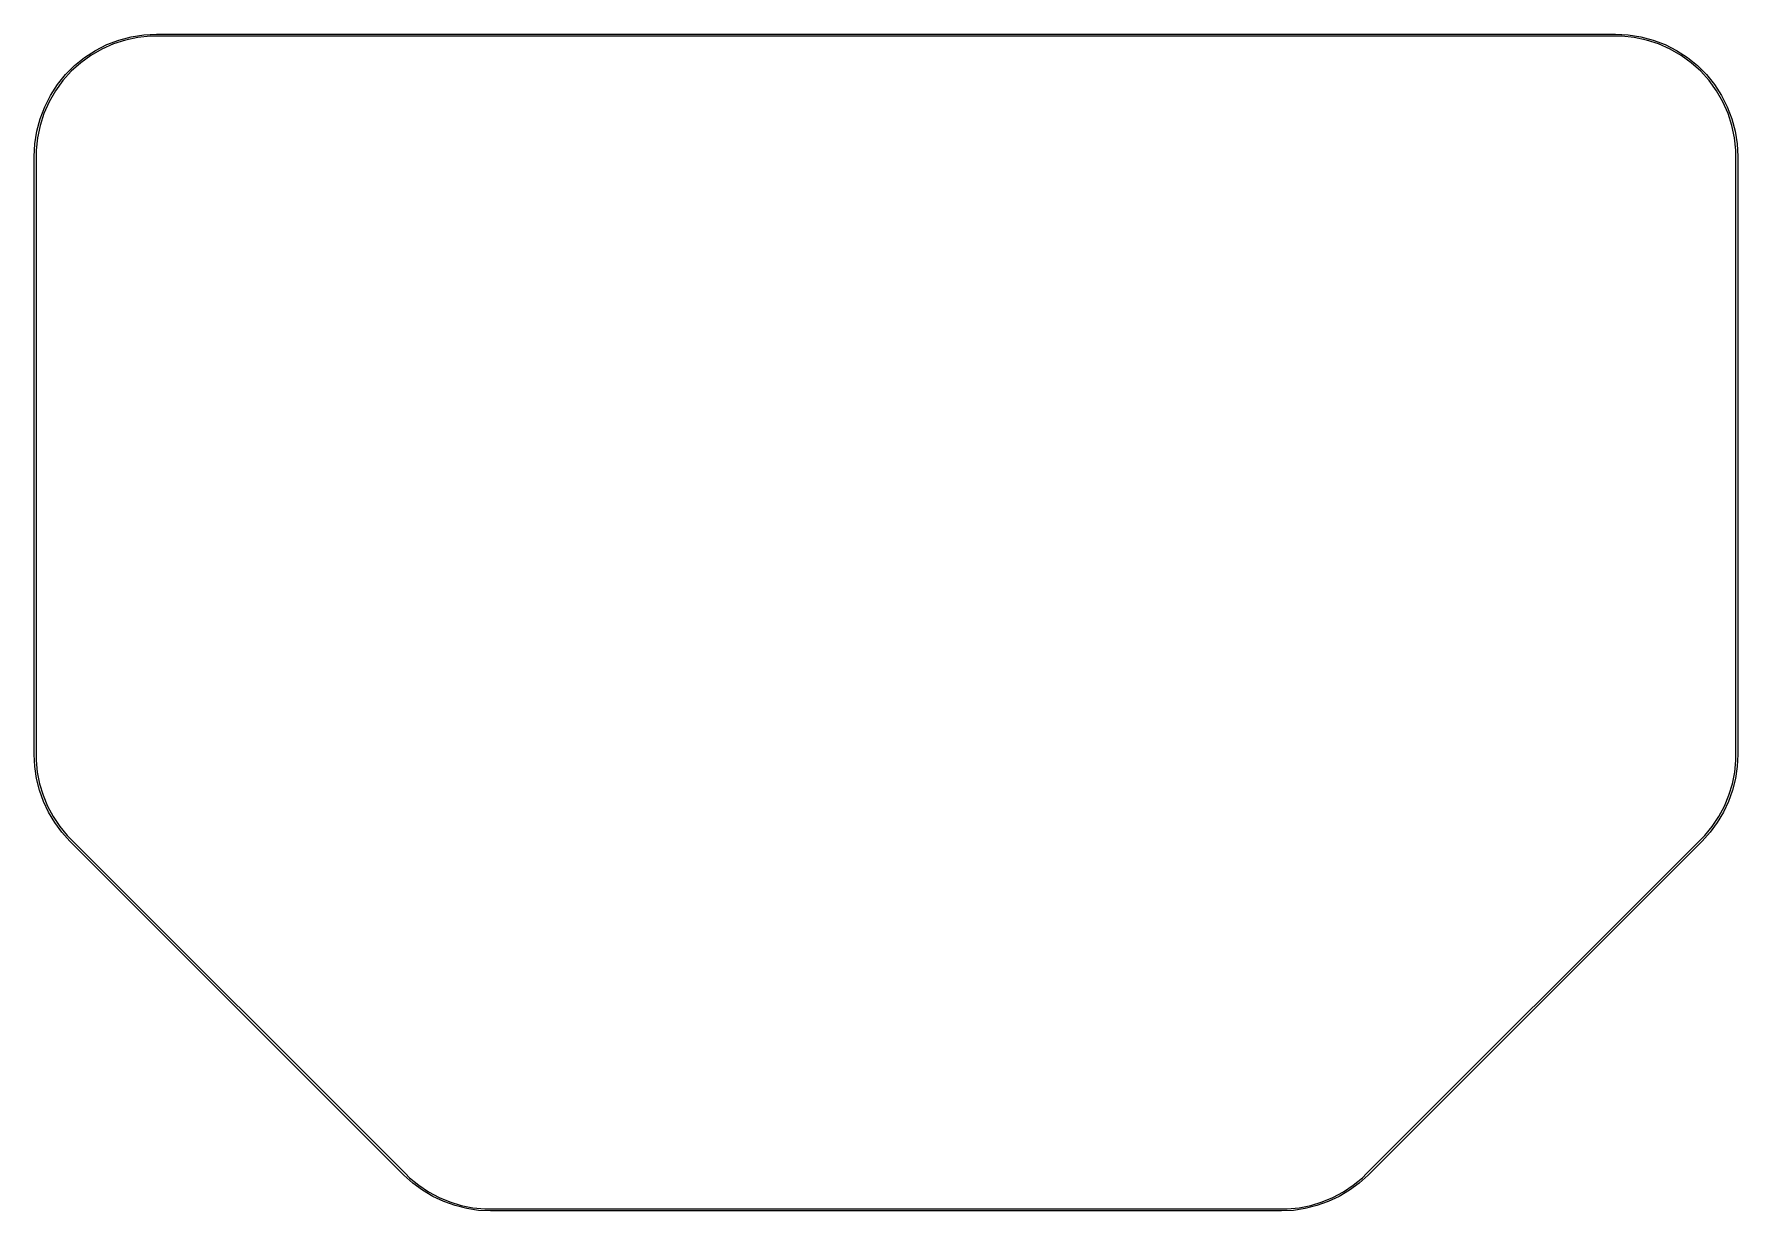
# Model space of a CAD drawing. Header units: millimetres. Extents: x 49.3 to 91.4, y -74.6 to -45.6.
import ezdxf

# ---------------------------------------------------------------- set-up
doc = ezdxf.new("R2010")
doc.units = ezdxf.units.MM
doc.layers.add('Edge.Cuts', color=254, linetype='CONTINUOUS', true_color=0xd0d2cd)

msp = doc.modelspace()

# ---------------------------------------------------------------- linework, layer by layer
at = {"layer": 'Edge.Cuts', "linetype": 'CONTINUOUS'}
for p, q in [((50.818, -45.960274), (51.100122, -45.816525)), ((51.262892, -45.798787), (50.978025, -45.925618)), ((51.100122, -45.816525), (51.395724, -45.703054)), ((51.559457, -45.702427), (51.262892, -45.798787)), ((51.395724, -45.703054), (51.701567, -45.621104)), ((51.864469, -45.637595), (51.559457, -45.702427)), ((51.701567, -45.621104), (52.014301, -45.571571)), ((52.174587, -45.605), (51.864469, -45.637595)), ((52.014301, -45.571571), (52.3305, -45.555)), ((52.3305, -45.605), (52.174587, -45.605)), ((52.3305, -45.555), (88.3305, -45.555)), ((88.3305, -45.605), (52.3305, -45.605)), ((88.3305, -45.555), (88.646699, -45.571571)), ((88.486413, -45.605), (88.3305, -45.605)), ((88.796531, -45.637595), (88.486413, -45.605)), ((88.646699, -45.571571), (88.959433, -45.621104)), ((89.101543, -45.702427), (88.796531, -45.637595)), ((88.959433, -45.621104), (89.265276, -45.703054)), ((89.398108, -45.798787), (89.101543, -45.702427)), ((89.265276, -45.703054), (89.560878, -45.816525)), ((89.682975, -45.925618), (89.398108, -45.798787)), ((89.560878, -45.816525), (89.843, -45.960274)), ((50.30638, -46.331987), (50.55245, -46.132724)), ((50.707975, -46.081531), (50.455703, -46.264818)), ((50.55245, -46.132724), (50.818, -45.960274)), ((50.978025, -45.925618), (50.707975, -46.081531)), ((89.953025, -46.081531), (89.682975, -45.925618)), ((89.843, -45.960274), (90.10855, -46.132724)), ((90.205297, -46.264818), (89.953025, -46.081531)), ((90.10855, -46.132724), (90.35462, -46.331987)), ((49.883224, -46.80195), (50.082487, -46.55588)), ((50.223971, -46.473471), (50.015318, -46.705203)), ((50.082487, -46.55588), (50.30638, -46.331987)), ((50.455703, -46.264818), (50.223971, -46.473471)), ((90.437029, -46.473471), (90.205297, -46.264818)), ((90.35462, -46.331987), (90.578513, -46.55588)), ((90.645682, -46.705203), (90.437029, -46.473471)), ((90.578513, -46.55588), (90.777776, -46.80195)), ((49.567025, -47.349622), (49.710774, -47.0675)), ((49.832031, -46.957475), (49.676118, -47.227525)), ((49.710774, -47.0675), (49.883224, -46.80195)), ((50.015318, -46.705203), (49.832031, -46.957475)), ((90.828969, -46.957475), (90.645682, -46.705203)), ((90.777776, -46.80195), (90.950226, -47.0675)), ((90.984882, -47.227525), (90.828969, -46.957475)), ((90.950226, -47.0675), (91.093975, -47.349622)), ((49.549287, -47.512392), (49.452927, -47.808957)), ((49.453554, -47.645224), (49.567025, -47.349622)), ((49.676118, -47.227525), (49.549287, -47.512392)), ((91.111713, -47.512392), (90.984882, -47.227525)), ((91.093975, -47.349622), (91.207446, -47.645224)), ((91.208073, -47.808957), (91.111713, -47.512392)), ((49.371604, -47.951067), (49.453554, -47.645224)), ((49.452927, -47.808957), (49.388095, -48.113969)), ((91.207446, -47.645224), (91.289396, -47.951067)), ((91.272905, -48.113969), (91.208073, -47.808957)), ((49.3055, -48.58), (49.322071, -48.263801)), ((49.322071, -48.263801), (49.371604, -47.951067)), ((49.388095, -48.113969), (49.3555, -48.424087)), ((91.3055, -48.424087), (91.272905, -48.113969)), ((91.289396, -47.951067), (91.338929, -48.263801)), ((91.338929, -48.263801), (91.3555, -48.58)), ((49.3055, -63.337358), (49.3055, -48.58)), ((49.3555, -48.424087), (49.3555, -48.58)), ((49.3555, -48.58), (49.3555, -63.337358)), ((91.3055, -48.58), (91.3055, -48.424087)), ((91.3055, -63.337359), (91.3055, -48.58)), ((91.3555, -48.58), (91.3555, -63.337358)), ((49.3055, -63.337359), (49.3055, -63.337358)), ((49.320066, -63.633861), (49.3055, -63.337359)), ((49.3555, -63.337358), (49.3555, -63.337359)), ((49.3555, -63.337359), (49.3555, -63.483511)), ((49.3555, -63.483511), (49.384151, -63.774409)), ((91.276859, -63.774411), (91.305504, -63.483512)), ((91.3055, -63.33736), (91.3055, -63.337359)), ((91.305504, -63.483512), (91.3055, -63.33736)), ((91.3555, -63.337358), (91.340941, -63.633862)), ((49.363624, -63.927507), (49.320066, -63.633861)), ((49.384151, -63.774409), (49.441176, -64.061097)), ((91.219836, -64.061101), (91.276859, -63.774411)), ((91.340941, -63.633862), (91.297387, -63.92751)), ((49.435755, -64.21547), (49.363624, -63.927507)), ((49.535764, -64.494976), (49.435755, -64.21547)), ((49.441176, -64.061097), (49.526028, -64.340815)), ((91.225259, -64.215474), (91.12525, -64.494982)), ((91.134986, -64.34082), (91.219836, -64.061101)), ((91.297387, -63.92751), (91.225259, -64.215474)), ((49.526028, -64.340815), (49.637888, -64.610869)), ((49.662688, -64.763334), (49.535764, -64.494976)), ((49.637888, -64.610869), (49.775679, -64.868659)), ((90.885332, -64.868665), (91.023126, -64.610875)), ((91.12525, -64.494982), (90.998325, -64.76334)), ((91.023126, -64.610875), (91.134986, -64.34082)), ((49.815304, -65.017959), (49.662688, -64.763334)), ((49.775679, -64.868659), (49.938075, -65.111702)), ((49.992143, -65.256398), (49.815304, -65.017959)), ((49.938075, -65.111702), (50.123511, -65.337656)), ((90.537492, -65.337658), (90.722933, -65.111706)), ((90.845706, -65.017965), (90.668863, -65.256402)), ((90.722933, -65.111706), (90.885332, -64.868665)), ((90.998325, -64.76334), (90.845706, -65.017965)), ((50.1915, -65.476356), (49.992143, -65.256398)), ((50.123511, -65.337656), (50.226857, -65.441001)), ((50.191501, -65.476357), (50.1915, -65.476356)), ((58.434143, -73.718998), (50.191501, -65.476357)), ((50.226857, -65.441001), (58.469497, -73.683642)), ((82.191502, -73.683642), (90.434144, -65.441001)), ((90.469499, -65.476356), (82.226858, -73.718998)), ((90.434144, -65.441001), (90.537492, -65.337658)), ((90.668863, -65.256402), (90.469499, -65.476355)), ((90.469499, -65.476355), (90.469499, -65.476356)), ((58.654104, -73.918352), (58.434143, -73.718998)), ((58.469497, -73.683642), (58.572844, -73.786985)), ((58.572844, -73.786985), (58.798802, -73.972417)), ((58.892546, -74.095187), (58.654104, -73.918352)), ((58.798802, -73.972417), (59.041846, -74.134809)), ((81.61915, -74.134802), (81.862195, -73.972412)), ((82.006893, -73.918348), (81.76845, -74.09518)), ((81.862195, -73.972412), (82.088154, -73.786983)), ((82.226854, -73.719), (82.006893, -73.918348)), ((82.088154, -73.786983), (82.191499, -73.683645)), ((82.191499, -73.683645), (82.191502, -73.683642)), ((82.226858, -73.718998), (82.226854, -73.719)), ((59.147171, -74.2478), (58.892546, -74.095187)), ((59.041846, -74.134809), (59.299636, -74.272599)), ((59.415528, -74.374723), (59.147171, -74.2478)), ((59.299636, -74.272599), (59.569689, -74.384459)), ((59.695034, -74.474732), (59.415528, -74.374723)), ((59.569689, -74.384459), (59.849407, -74.469312)), ((80.811591, -74.469304), (81.091307, -74.38445)), ((81.245468, -74.374714), (80.965964, -74.474723)), ((81.091307, -74.38445), (81.36136, -74.27259)), ((81.513825, -74.247792), (81.245468, -74.374714)), ((81.36136, -74.27259), (81.61915, -74.134802)), ((81.76845, -74.09518), (81.513825, -74.247792)), ((59.982995, -74.546865), (59.695034, -74.474732)), ((59.849407, -74.469312), (60.136093, -74.526341)), ((60.27664, -74.590428), (59.982995, -74.546865)), ((60.136093, -74.526341), (60.42699, -74.554997)), ((60.57314, -74.605), (60.27664, -74.590428)), ((60.42699, -74.554997), (60.573142, -74.555)), ((60.573141, -74.605), (60.57314, -74.604999)), ((60.57314, -74.604999), (60.57314, -74.605)), ((80.087859, -74.605), (60.573141, -74.605)), ((60.573142, -74.555), (80.087858, -74.555)), ((80.087858, -74.555), (80.23401, -74.554995)), ((80.08786, -74.605), (80.087859, -74.604999)), ((80.087859, -74.604999), (80.087859, -74.605)), ((80.38436, -74.590424), (80.08786, -74.605)), ((80.23401, -74.554995), (80.524905, -74.526335)), ((80.678003, -74.546858), (80.38436, -74.590424)), ((80.524905, -74.526335), (80.811591, -74.469304)), ((80.965964, -74.474723), (80.678003, -74.546858))]:
    msp.add_line(p, q, dxfattribs=at)

doc.saveas('drawing.dxf')
